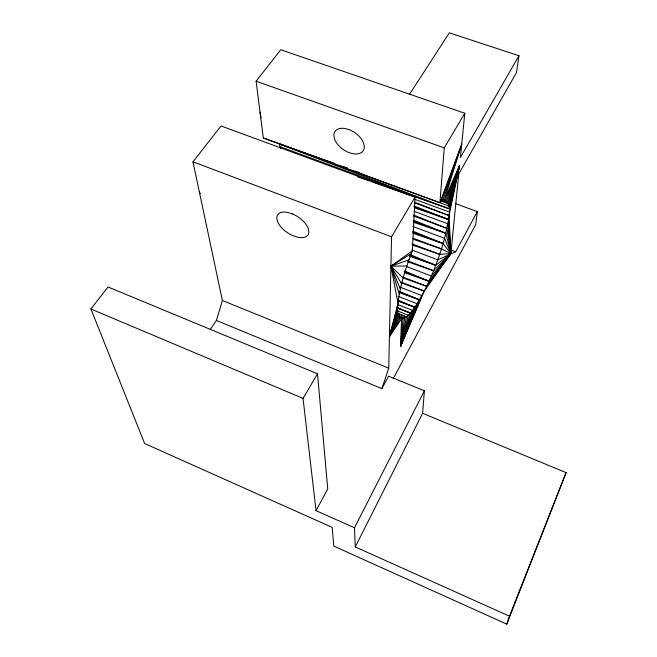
<?xml version="1.0" encoding="UTF-8"?>
<svg xmlns="http://www.w3.org/2000/svg" width="657" height="657" viewBox="0 0 657 657"><rect width="100%" height="100%" fill="white"/><g stroke="black" fill="none" stroke-linecap="round" stroke-linejoin="round"><path stroke-width="0.99" d="M216.391 320.46L381.865 388.607L388.747 368.166L391.539 236.799L415.019 197.19L221.031 125.98L192.969 161.803L222.378 300.504L216.391 320.46L210.068 329.757M415.019 197.19L412.391 250.834C406.289 266.422 401.099 282.485 398.512 299.066C398.397 305.193 395.251 314.884 401.591 318.76L400.483 346.518L424.299 291.076C433.579 272.671 440.888 253.257 445.857 233.243C446.957 223.06 453.568 208.803 445.668 200.311L442.654 200.779L439.911 202.685L263.293 137.978L256.115 81.222L280.777 49.735L464.795 113.242L460.401 157.508L518.981 55.746L449.355 32.85L409.746 93.984M355.273 546.928L354.484 527.776L316.033 510.67L327.736 488.964L317.512 373.8L107.986 286.961L90.912 309.012L144.647 443.532L332.196 527.399L333.813 546.107L506.802 624.15L509.454 616.184L355.273 546.928L422.615 413.302L424.381 390.792L388.574 376.165L381.865 388.607M464.795 113.242L444.263 147.858L439.911 202.685L461.723 144.212L444.263 200.254L459.621 165.392L448.986 215.553L450.874 253.561L424.299 291.076L417.138 303.748L412.563 310.375L408.342 315.229L404.63 318.087L401.591 318.76L399.686 318.013M455.276 203.522L477.343 211.587L475.693 224.612L393.157 378.785M398.002 315.401L404.63 318.087L400.483 346.518L421.901 295.617L399.982 287.109M518.981 55.746L516.459 72.607L458.775 173.875L450.874 253.561L426.689 286.28L403.538 278.125M397.896 313.438L406.412 316.92L400.483 346.518L419.503 299.855L399.67 291.519M445.668 200.311L459.621 165.392L449.216 211.973L414.633 199.26M443.951 199.884L446.842 200.943L459.621 165.392L449.216 208.803L371.919 181.841M442.038 200.032L447.795 202.134L459.621 165.392L448.986 206.084L279.159 143.867L280.679 148.49M397.756 307.18L389.412 336.606L401.591 318.76M459.621 165.392L448.501 203.859L440.847 200.993M397.772 310.498L389.412 336.606L400.368 318.251M442.654 200.779L461.723 144.212L440.839 201.888M422.615 413.302L566.088 472.638L506.802 624.15M398.052 313.282L389.412 336.606L399.357 317.167M509.454 616.184L566.088 472.638M398.577 315.508L389.412 336.606L398.002 303.362L390.915 266.151L412.391 250.834M354.484 527.776L424.381 390.792M411.882 250.021L437.767 259.827L455.646 251.803L477.343 211.587M316.033 510.67L303.049 398.38L317.512 373.8M407.512 261.724L433.579 270.725L450.874 253.561L448.526 219.504L414.197 206.011M399.292 294.328L390.915 266.151L411.266 253.676M400.335 289.211L390.915 266.151L408.974 259.852M412.53 245.077L439.689 254.341L450.874 253.561L447.844 223.799L414.28 211.373M401.616 283.758L390.915 266.151L406.839 266.019M413.918 222.378L445.857 233.243L450.874 253.561L429.046 281.262L404.835 272.795M413.007 233.309L443.105 243.542L450.874 253.561L431.345 276.063L406.437 266.52M413.335 239.32L441.471 248.904L450.874 253.561L435.731 265.297L409.525 256.296M414.624 207.883L448.526 219.504L413.861 206.7M357.424 176.79L369.99 181.168M256.115 81.222L444.263 147.858M334.963 163.642L279.159 143.867L449.216 208.803L280.26 146.807M344.588 167.05L347.471 168.069M401.099 282.839L424.299 291.076L401.353 282.198M263.293 137.978L320.222 158.468M322.152 159.166L334.7 163.683M338.56 165.071L347.241 168.2M354.961 170.976L359.79 172.709M399.325 292.562L419.503 299.855L399.44 292.045M414.362 202.799L448.986 215.553L414.641 202.175M397.501 300.89L414.822 307.262L400.483 346.518L403.02 318.711L398.257 316.797M442.038 200.007L447.795 202.134M413.319 215.907L446.949 228.398L450.874 253.561L444.567 238.31L412.883 226.468M413.294 221.122L445.857 233.243L413.59 220.235M412.456 232.044L443.105 243.542L412.826 231.149M450.858 250.005L455.646 251.803M412.801 238.113L441.471 248.904M396.984 308.002L410.395 313.044L400.483 346.518L417.138 303.748L398.085 296.307M411.857 243.837L439.689 254.341M192.969 161.803L391.539 236.799M409.861 255.466L435.731 265.297L410.165 254.62M408.679 261.223L433.579 270.725M404.26 271.735L429.046 281.262L404.482 270.922M402.823 277.082L426.689 286.28M397.707 300.569L414.822 307.262L397.813 300.167M398.249 304.766L412.563 310.375L400.483 346.518L408.342 315.229L396.918 310.736M397.05 307.796L410.395 313.044L397.132 307.558M397.855 313.545L406.412 316.92M397.978 315.459L404.63 318.087M413.762 215.118L446.949 228.398M222.378 300.504L388.747 368.166M90.912 309.012L303.049 398.38M390.915 266.151L403.143 278.034M199.334 191.795L200.237 193.593M260.008 112.027L261.075 117.874M348.686 129.47L344.72 128.46A17.074 10.249 34.7 0 0 333.879 135.81L334.536 139.005A17.074 10.249 34.7 0 0 349.368 152.752L353.252 153.771A17.074 10.249 34.7 0 0 364.29 146.757L363.723 143.555A17.074 10.249 34.7 0 0 348.686 129.47M292.8 214.067L288.587 212.63A18.215 9.485 33.6 0 0 276.769 218.05L277.369 221.081A18.215 9.485 33.6 0 0 292.776 235.576L296.874 237.005A18.215 9.485 33.6 0 0 308.88 231.937L308.396 228.923A18.215 9.485 33.6 0 0 292.8 214.067M403.02 318.711L399.21 317.216L403.02 318.711"/></g></svg>
